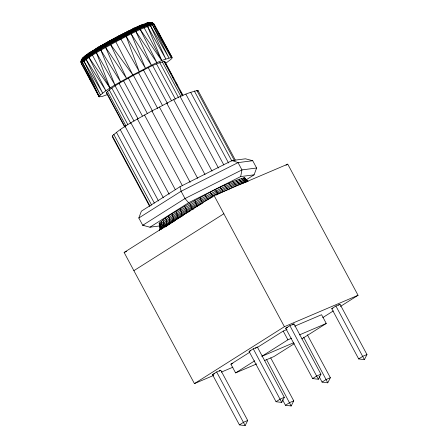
<?xml version="1.0" encoding="UTF-8"?>
<svg xmlns="http://www.w3.org/2000/svg" width="448" height="448" viewBox="0 0 448 448"><rect width="100%" height="100%" fill="white"/><g stroke="black" fill="none" stroke-linecap="round" stroke-linejoin="round"><path stroke-width="0.67" d="M161.549 229.029L172.794 221.228L186.738 212.845L186.379 209.86L184.817 206.102C204.159 195.826 223.194 183.702 244.384 177.738L247.884 181.087L246.154 179.995L244.384 177.738M107.727 94.41L102.29 96.438L99.137 96.841L81.519 64.019C79.783 60.665 82.79 57.59 85.361 55.843L82.886 57.876L81.654 59.881M81.032 61.936L81.172 60.665C90.905 51.722 103.298 46.15 114.626 39.502C126.75 33.471 138.606 26.197 151.766 22.686L153.86 24.562L172.082 57.478L172.015 58.173L170.839 59.444L165.34 63.549M81.071 62.653L81.088 61.376L81.878 60.43L85.574 57.478L95.749 50.882L109.777 42.784L134.702 29.926L146.188 24.87L152.404 23.01L153.658 23.604L154.543 24.735L172.082 57.478C158.099 60.267 145.65 68.802 132.826 74.883C121.43 81.553 109.06 87.22 99.21 96.146L99.137 96.841L91.79 82.673M81.519 64.019L81.127 62.087C92.613 51.822 107.055 45.382 120.361 37.8C131.236 32.911 141.831 25.508 153.658 23.604L153.597 24.17M82.085 59.304L82.141 58.772M82.611 58.811L83.989 57.042M183.019 95.413L164.791 61.415C153.602 63.65 143.64 70.476 133.386 75.337C124.264 80.674 114.369 85.21 106.49 92.35L106.434 92.91L124.662 126.907M235.295 160.014L197.999 90.462C181.569 93.744 166.936 103.768 151.872 110.908C138.482 118.754 123.945 125.412 112.37 135.901L112.286 136.713L149.582 206.265M151.687 23.195L151.743 22.646L149.666 22.445L145.146 23.682C147.437 22.294 151.077 22.03 152.443 24.797L171.046 57.383L153.86 24.562C140.386 28.157 128.246 35.61 115.83 41.787C104.227 48.591 91.543 54.292 81.575 63.454L99.21 96.146L82.09 61.835L82.152 59.058L83.401 57.411M153.02 23.738L153.082 23.173L151.743 22.646M154.09 24.696L154.151 24.13C140.409 26.684 128.106 35.246 115.494 41.154C103.908 47.953 91.241 53.642 81.295 62.787L81.234 63.358L81.922 63.526M154.487 25.301L154.543 24.735L153.86 24.562M164.735 61.97L164.791 61.415M159.152 223.496L160.065 228.228L160.048 226.218L159.152 223.496C166.398 216.087 176.142 211.613 184.817 206.102M159.662 225.389L159.718 224.818C171.545 213.842 186.749 207.099 200.575 198.974C215.141 191.828 229.331 182.885 245.168 178.942L245.739 179.178M159.986 226.789L160.048 226.218C171.965 215.158 187.286 208.359 201.219 200.178C215.891 192.976 230.194 183.966 246.154 179.995L246.725 180.225L246.669 180.796M159.617 230.586L159.953 229.074C175.493 215.303 195.048 206.707 213.074 196.633L210.241 192.298M197.915 91.28L197.999 90.462M244.894 178.534L244.95 177.968M159.897 229.662L160.126 227.651C172.194 216.457 187.706 209.574 201.807 201.286C216.664 193.995 231.146 184.873 247.302 180.852L248.153 181.283M149.957 227.198L188.608 202.748L240.677 176.568L241.954 169.904L238.045 162.618L232.081 160.535L180.018 186.721L141.361 211.17L138.824 217.997L142.733 225.282L149.957 227.198L160.014 225.898M104.731 43.585L109.441 40.942L110.029 43.361L126.538 78.333L105.633 47.426L104.58 44.526L104.916 43.478L100.358 46.11L100.111 48.278L114.962 85.03L96.438 52.814C94.153 49.571 97.362 46.698 100.626 45.954L100.358 46.11M81.116 61.219L81.385 59.982L82.152 59.058L88.536 54.264L99.977 47.18L114.414 39.088L129.231 31.444L141.753 25.637L149.722 22.708L151.082 22.484L152.438 22.854M159.538 230.446L159.953 229.074M245.885 180.018L254.083 174.832L256.62 168.006L252.717 160.72L245.493 158.805L232.081 160.535M163.089 227.802L164.091 223.961L163.027 219.89M161.034 229.438L162.154 225.501L161.134 221.396M245.129 425.6L247.705 420.487L220.752 370.222L216.658 371.963L212.475 374.612L239.428 424.883L245.129 425.6L216.658 371.963M281.742 402.438L284.318 397.331L257.365 347.06L253.271 348.807L249.088 351.45L276.041 401.722L281.742 402.438L253.271 348.807M282.509 399.734L285.466 405.255L291.166 405.972L293.742 400.859L270.732 357.946M318.354 379.282L320.93 374.17L293.978 323.898L289.884 325.646L285.701 328.294L312.654 378.56L318.354 379.282L289.884 325.646M319.122 376.578L322.078 382.094L327.779 382.81L330.355 377.703L307.345 334.79M364.392 359.654L366.968 354.542L340.015 304.27L335.922 306.018L331.738 308.661L358.691 358.932L364.392 359.654L335.922 306.018M165.491 218.109C166.947 220.802 167.121 224.426 165.071 226.867L176.635 219.402C178.086 216.894 177.106 213.791 175.89 211.394M168.398 224.61C170.302 222.158 169.87 218.669 168.487 216.076M89.068 53.234L88.418 54.874L88.698 56.874L105.885 90.776L86.122 59.5C83.418 53.206 93.453 51.565 96.645 48.328L89.068 53.234C103.096 44.156 117.869 36.266 132.905 28.997C136.259 27.832 141.708 22.831 144.183 27.832L161.762 60.62L140.28 29.557C138.802 25.967 134.562 27.054 132.177 29.215L133.784 29.243L135.145 30.408L156.923 62.765L140.28 29.557M84.314 56.638L87.36 54.342C84.812 55.44 82.225 58.33 83.905 61.169L100.386 94.875L82.376 62.496M109.34 40.998L118.877 35.874L119.207 36.131L139.205 71.501L126.207 36.355L124.415 33.852L123.435 33.516L128.184 31.142L130.043 32.178L151.441 65.346L135.918 31.578M171.59 222.807C174.149 220.528 173.41 216.53 171.97 213.83M82.471 58.43C102.866 43.674 125.541 31.657 149.033 22.624M86.386 55.082L89.947 52.567M165.183 226.946L166.18 226.268M166.477 226.145L167.614 225.372M167.266 225.551L169.014 224.426M168.75 224.638L170.453 223.541M138.824 217.997L181.104 191.257L238.045 162.618L252.717 160.72M213.651 375.407L194.432 383.6L124.118 252.459L214.077 195.552L287.739 164.147L358.053 295.282L340.413 306.443M285.975 165.262L287.739 164.147M133.885 270.67L223.843 213.763M194.432 383.6L284.396 326.693L358.053 295.282M219.184 371.213L220.752 370.222M255.27 348.382L257.365 347.06M292.41 324.895L293.978 323.898M256.698 363.91L235.598 372.904L230.91 364.162L249.715 352.268M257.354 347.435L283.214 331.078L287.05 329.442M338.447 305.262L340.015 304.27M322.778 317.598L333.357 310.906M235.598 372.904L254.778 360.774M261.75 356.362L287.902 339.819L291.738 338.184M294.302 343.683L273.963 356.546L264.37 360.634M301.857 338.901L326.267 323.462L321.58 314.72L294.722 326.172M239.428 424.883L243.617 422.234L247.705 420.487M276.041 401.722L280.23 399.073L284.318 397.331M312.654 378.56L316.837 375.917L320.93 374.17M285.466 405.255L289.649 402.606L293.742 400.859M322.078 382.094L326.262 379.445L330.355 377.703M358.691 358.932L362.874 356.289L366.968 354.542M171.332 222.942L173.27 221.766M173.628 221.514L175.353 220.444M176.635 219.402L181.423 216.524L181.72 215.779L181.653 212.626L180.197 208.807M93.061 50.546L91.874 52.102L92.154 54.634L110.034 88.066L96.438 52.814M181.994 216.188L183.137 215.522M186.738 212.845L190.848 210.504M202.16 203.426C187.886 211.54 172.917 218.932 160.261 229.494L160.737 225.316L159.835 222.6M193.855 208.818L192.024 209.832L191.363 207.026L189.694 203.33M123.603 33.432L118.877 35.874M215.981 195.166L218.305 193.995L215.264 189.762M128.184 31.142L127.926 31.27L132.518 29.047M218.932 193.687L236.482 185.489L247.346 181.608L244.955 180.102L243.197 177.85M136.517 27.194L136.102 27.395C139.406 26.169 145.001 21.655 147.56 26.449L165.805 58.979L150.332 25.43L148.322 23.531L145.74 23.408M143.192 24.343L142.654 24.601L146.367 23.257M147.05 23.111L149.666 22.445L151.026 22.562M124.118 252.459L126.678 251.367M285.701 328.294L287.454 327.544M331.738 308.661L332.909 308.162M249.088 351.45L250.841 350.706M299.41 334.914L326.267 323.462M230.91 364.162L232.831 363.345M212.475 374.612L214.816 373.615M221.334 372.126L232.865 367.214M262.388 356.093L293.72 342.731M143.78 24.209L139.614 25.844L140.627 25.497M147.678 22.831L150.377 22.4L151.766 22.686M256.62 168.006L241.954 169.904L185.007 198.542L142.733 225.282L144.066 225.109M240.677 176.568L254.083 174.832M148.322 22.904L148.938 23.055M245.487 182.078L243.152 180.555L241.41 178.298M243.034 182.885L240.766 181.345L239.047 179.077M229.034 189.829L227.136 188.49L224.666 185.209M240.016 184.027L237.832 182.454L236.146 180.174M236.482 185.489L234.399 183.87L232.747 181.58M232.484 187.242L230.513 185.573L228.906 183.266M223.328 191.526L220.097 187.387M188.608 202.748L185.007 198.542L181.104 191.257L180.018 186.721M110.656 44.604L132.826 74.883L114.089 38.41M88.995 57.523L110.034 88.066M207.726 199.405L205.094 194.964M100.862 50.182L120.523 81.749L105.633 47.426M126.207 36.355L145.471 68.286L131.197 33.858M83.905 61.169L102.631 93.066L86.122 59.5M150.332 25.43L168.935 57.887L152.443 24.797M196.778 90.35L234.405 160.518M194.298 90.944L231.918 161.106M190.624 92.221L228.575 163.005M185.87 94.153L223.826 164.937M165.06 62.58L167.989 68.046M168.638 69.255L171.567 74.721M172.222 75.936L173.846 78.971M175.801 82.617L177.43 85.652M180.359 91.112L181.009 92.327M181.658 93.542L182.314 94.758M163.962 61.337L182.515 95.945M162.271 61.74L180.824 96.348M180.186 96.673L218.473 168.073M159.768 62.614L178.651 97.826M303.582 337.148L327.779 382.81M156.531 63.93L175.414 99.142M173.74 99.708L212.022 171.102M152.662 65.643L171.545 100.856M148.271 67.71L167.479 103.527M166.729 103.163L205.01 174.563M214.077 195.552L284.396 326.693M143.5 70.062L162.383 105.274M283.214 331.078L287.902 339.819M159.365 106.938L197.652 178.332M138.488 72.632L157.69 108.45M133.386 75.337L152.594 111.16M151.872 110.908L190.159 182.308M128.352 78.098L147.235 113.31M144.48 114.968L182.437 185.752M123.542 80.83L142.419 116.049M119.095 83.457L137.973 118.67M266.638 359.694L291.166 405.972M137.413 118.983L175.37 189.767M115.153 85.887L134.03 121.1M130.883 122.83L169.17 194.23M111.826 88.049L130.71 123.262M109.228 89.886L127.786 124.494M107.43 91.336L125.989 125.938M125.093 126.403L163.374 197.803M106.49 92.35L125.042 126.958M120.215 129.584L158.497 200.984M116.396 132.278L154.347 203.062M113.753 134.406L151.71 205.19M112.37 135.901L149.996 206.069M199.903 197.719L202.77 203.095M156.111 28.347L156.761 29.562M158.379 32.609L159.029 33.824M159.678 35.039L160.328 36.26M161.952 39.301L163.576 42.347M165.525 45.998L166.818 48.434M169.092 52.696L170.391 55.132M194.746 200.519L197.294 206.069M89.555 78.361L91.151 81.441M147.56 26.449L161.762 60.62"/></g></svg>
